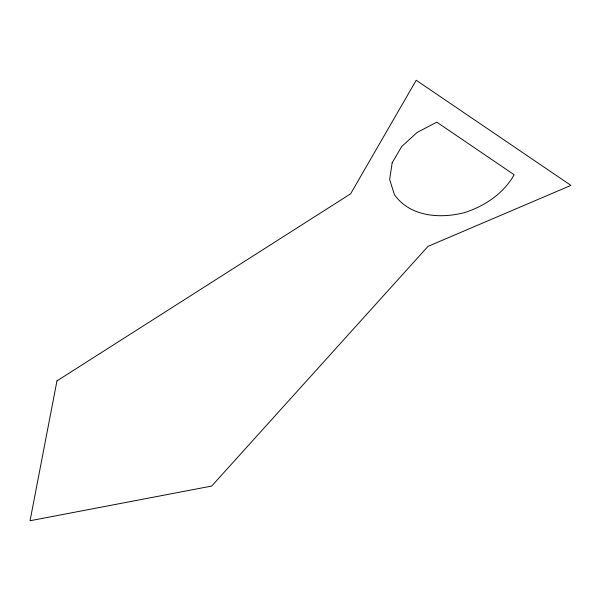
<?xml version="1.0" encoding="UTF-8"?>
<svg xmlns="http://www.w3.org/2000/svg" width="601" height="601" viewBox="0 0 601 601"><rect width="100%" height="100%" fill="white"/><g stroke="black" fill="none" stroke-linecap="round" stroke-linejoin="round"><path stroke-width="0.9" d="M392.168 162.818L389.651 179.496L394.421 194.671C410.167 217.021 440.781 218.989 465.159 212.423C485.225 205.745 503.585 193.454 514.155 174.741L436.784 122.161L417.147 132.438L401.693 146.524L392.168 162.818M56.96 380.906L30.05 520.751L211.702 486.059L427.987 246.387L570.95 185.401L416.215 80.249L350.616 193.807L56.96 380.906"/></g></svg>
